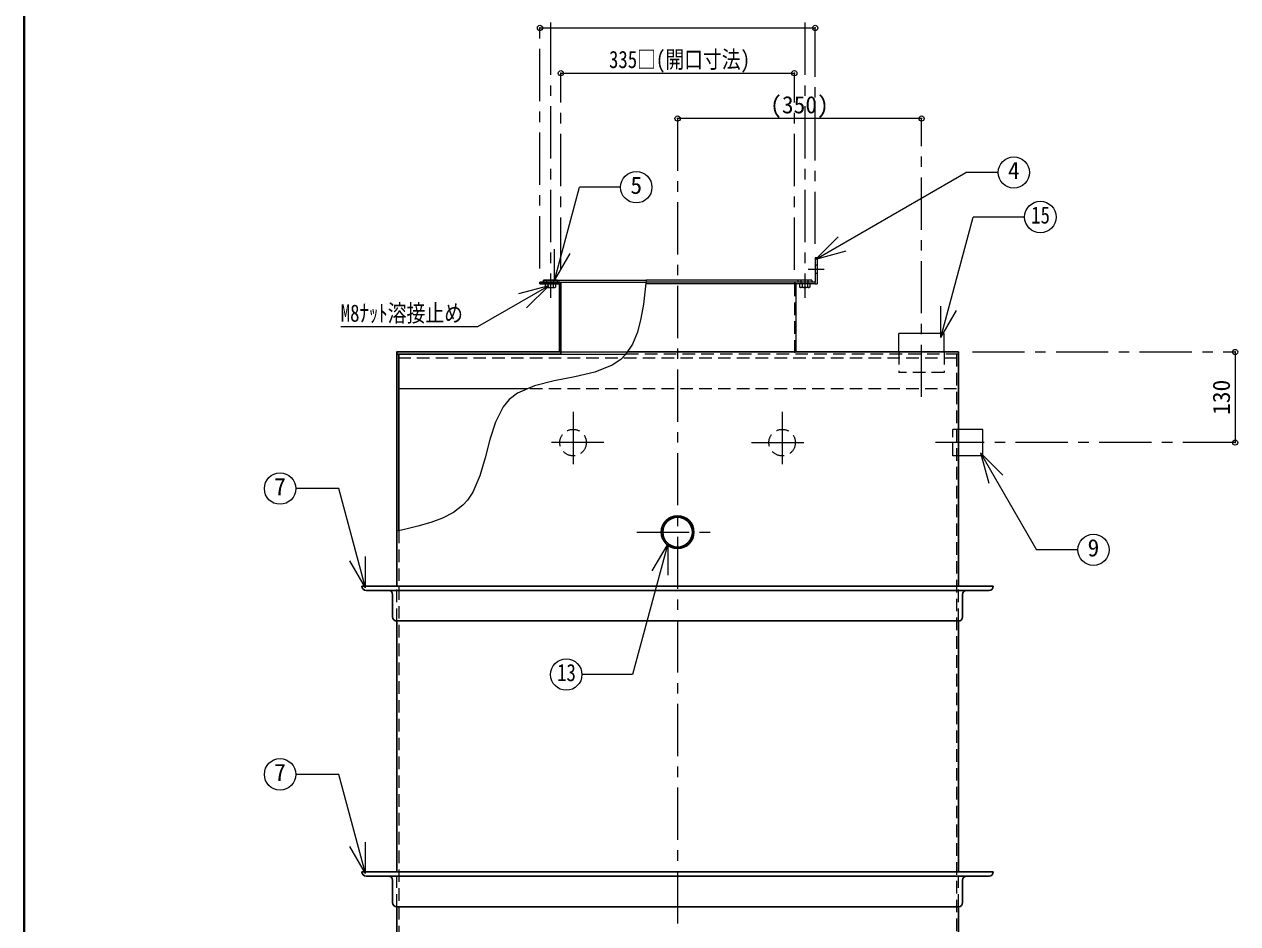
# Model space of a CAD drawing. Units: millimetres at full size, sheet at 1:15; details may follow other scales. Extents: x -3184 to 2891, y -2037 to 2178.
# Drawn here: x -3184 to -1443, y -889 to 402 of the extents above; entities that cross this region are included whole.
import ezdxf
from ezdxf.enums import TextEntityAlignment as Align

# ---------------------------------------------------------------- set-up
doc = ezdxf.new("R2010")
doc.units = ezdxf.units.MM
doc.header["$LTSCALE"] = 15
doc.header["$PDMODE"] = 32
doc.header["$PDSIZE"] = 7.5
doc.linetypes.add('CHAIN1', pattern=[8, 5, -1, 1, -1])
doc.linetypes.add('DASHED1', pattern=[1.8, 1.2, -0.6])
doc.layers.add('0-0', color=7, linetype='Continuous', lineweight=18)
doc.styles.add('ＭＳ ゴシック', font='')
doc.styles.get('ＭＳ ゴシック').set_extended_font_data('MS Gothic')

msp = doc.modelspace()

# ---------------------------------------------------------------- linework, layer by layer
at = {"layer": '0-0', "color": 1, "lineweight": 40}
msp.add_line((-3184.2, -2037.13), (-3184.2, 2177.87), dxfattribs=at)
at = {"layer": '0-0', "color": 4, "linetype": 'CHAIN1', "lineweight": 9}
for p, q in [((-2429.2, 644.47), (-2429.2, 9.37)), ((-2064.2, 644.47), (-2064.2, 9.37)), ((-2444.2, 51.87), (-2444.2, 396.87)), ((-2049.2, 86.87), (-2049.2, 396.87)), ((-2414.2, 49.87), (-2414.2, 331.87)), ((-2079.2, 49.87), (-2079.2, 331.87)), ((-2246.7, 266.87), (-2246.7, -1305.63)), ((-1896.7, -132.63), (-1896.7, 266.87)), ((-2059.2, 50.87), (-2036.2, 50.87)), ((-1823.7, -68.13), (-1446.7, -68.13)), ((-2396.7, -154.13), (-2396.7, -242.13)), ((-2096.7, -154.13), (-2096.7, -242.13)), ((-2352.7, -198.13), (-2440.7, -198.13)), ((-2140.7, -198.13), (-2052.7, -198.13)), ((-1446.7, -198.13), (-1876.7, -198.13)), ((-2305.2, -326.63), (-2188.2, -326.63))]:
    msp.add_line(p, q, dxfattribs=at)
at = {"layer": '0-0', "color": 4, "lineweight": 9}
for p, q in [((-2444.2, 396.87), (-2049.2, 396.87)), ((-2414.2, 331.87), (-2079.2, 331.87)), ((-1896.7, 266.87), (-2246.7, 266.87)), ((-2046.2, 66.87), (-2049.2, 66.87)), ((-2049.2, 66.87), (-2049.2, 31.87)), ((-2046.2, 66.87), (-2046.2, 29.87)), ((-2419.2, 34.87), (-2291.68, 34.87)), ((-2416.2, 31.87), (-2292.01, 31.87)), ((-2077.2, 28.87), (-2077.2, -68.13)), ((-2049.2, 29.87), (-2046.2, 29.87)), ((-1864.2, -41.63), (-1929.2, -41.63)), ((-1929.2, -68.13), (-1929.2, -41.63)), ((-1864.2, -68.13), (-1864.2, -41.63)), ((-2414.2, -68.13), (-2318.98, -68.13)), ((-1446.7, -68.13), (-1446.7, -198.13)), ((-2414.2, -71.13), (-2320.97, -71.13)), ((-2462.43, -121.13), (-2646.7, -121.13))]:
    msp.add_line(p, q, dxfattribs=at)
at = {"layer": '0-0'}
for p, q in [((-2048.31, 65.29), (-1833.21, 189.48)), ((-1786.77, 189.48), (-1833.21, 189.48)), ((-2423.27, 34.3), (-2387.37, 168.27)), ((-2328.5, 168.27), (-2387.37, 168.27)), ((-1868.97, -47.36), (-1822.64, 125.55)), ((-1748.7, 125.55), (-1822.64, 125.55)), ((-2048.31, 65.29), (-2016.49, 97.11)), ((-2423.27, 34.3), (-2423.27, 79.3)), ((-2423.27, 34.3), (-2400.77, 73.27)), ((-2048.31, 65.29), (-2004.85, 76.93)), ((-2054.2, 34.87), (-2291.68, 34.87)), ((-2054.2, 34.87), (-2054.2, 31.87)), ((-2431.66, 26.97), (-2534.04, -32.14)), ((-2431.66, 26.97), (-2475.13, 15.32)), ((-2431.66, 26.97), (-2463.48, -4.85)), ((-2435.45, 24.37), (-2422.95, 24.37)), ((-2432.95, 29.57), (-2432.95, 24.87)), ((-2425.45, 29.57), (-2425.45, 24.87)), ((-2049.2, 29.87), (-2292.22, 29.87)), ((-2049.2, 31.87), (-2292.01, 31.87)), ((-2057.95, 24.37), (-2070.45, 24.37)), ((-2067.95, 29.57), (-2067.95, 24.87)), ((-2060.45, 29.57), (-2060.45, 24.87)), ((-2049.2, 29.87), (-2049.2, 31.87)), ((-1868.97, -47.36), (-1868.97, -2.36)), ((-1868.97, -47.36), (-1846.47, -8.39)), ((-2534.04, -32.14), (-2730.06, -32.14)), ((-1808.7, -179.13), (-1843.7, -179.13)), ((-1808.7, -217.13), (-1808.7, -179.13)), ((-1808.7, -217.13), (-1843.7, -217.13)), ((-1811.91, -212.9), (-1800.26, -256.37)), ((-1811.91, -212.9), (-1780.09, -244.72)), ((-1811.91, -212.9), (-1731.62, -351.95)), ((-2732.61, -264.17), (-2794.63, -264.17)), ((-2694.43, -406.67), (-2732.61, -264.17)), ((-2260.96, -343.33), (-2283.46, -382.3)), ((-2260.96, -343.33), (-2260.96, -388.33)), ((-2694.43, -406.67), (-2694.43, -361.67)), ((-1672.48, -351.95), (-1731.62, -351.95)), ((-2694.43, -406.67), (-2716.93, -367.69)), ((-2732.61, -674.17), (-2794.63, -674.17)), ((-2694.43, -816.67), (-2732.61, -674.17)), ((-2694.43, -816.67), (-2716.93, -777.69)), ((-2694.43, -816.67), (-2694.43, -771.67))]:
    msp.add_line(p, q, dxfattribs=at)
at = {"layer": '0-0', "color": 4, "linetype": 'DASHED1', "lineweight": 9}
for p, q in [((-2049.2, 56.87), (-2046.2, 56.87)), ((-2434.2, 29.87), (-2434.2, 34.87)), ((-2424.2, 29.87), (-2424.2, 34.87)), ((-2074.2, 34.87), (-2074.2, 31.87)), ((-2069.2, 29.87), (-2069.2, 34.87)), ((-2059.2, 29.87), (-2059.2, 34.87)), ((-2049.2, 44.87), (-2046.2, 44.87)), ((-2079.2, 29.87), (-2079.2, -71.13)), ((-1929.2, -68.13), (-1929.2, -97.63)), ((-1864.2, -68.13), (-1864.2, -97.63)), ((-1846.7, -77.13), (-2646.7, -77.13)), ((-1864.2, -97.63), (-1929.2, -97.63)), ((-1846.7, -121.13), (-2462.43, -121.13)), ((-1851.7, -217.13), (-1851.7, -179.13)), ((-1843.7, -179.13), (-1851.7, -179.13)), ((-1843.7, -217.13), (-1851.7, -217.13))]:
    msp.add_line(p, q, dxfattribs=at)
at = {"layer": '0-0', "color": 5, "lineweight": 25}
for p, q in [((-2419.2, 34.87), (-2439.2, 34.87)), ((-2439.2, 34.87), (-2439.2, 31.87)), ((-2419.2, 34.87), (-2419.2, 31.87)), ((-2416.2, 31.87), (-2444.2, 31.87)), ((-2444.2, 31.87), (-2444.2, 29.87)), ((-2417.2, 29.87), (-2444.2, 29.87)), ((-2416.2, 28.87), (-2416.2, -68.13)), ((-2414.2, 29.87), (-2414.2, -71.13)), ((-1843.7, -68.13), (-2318.98, -68.13)), ((-1843.7, -68.13), (-1843.7, -404.13)), ((-2414.2, -71.13), (-2649.7, -71.13)), ((-2646.7, -71.13), (-2646.7, -324.63)), ((-1793.7, -404.13), (-2699.7, -404.13)), ((-1799.7, -410.13), (-2693.7, -410.13)), ((-2655.7, -448.13), (-2655.7, -416.13)), ((-1837.7, -448.13), (-1837.7, -416.13)), ((-2649.7, -454.13), (-1843.7, -454.13)), ((-2649.7, -454.13), (-2649.7, -814.13)), ((-1843.7, -454.13), (-1843.7, -814.13)), ((-1793.7, -814.13), (-2699.7, -814.13)), ((-1799.7, -820.13), (-2693.7, -820.13)), ((-2655.7, -858.13), (-2655.7, -826.13)), ((-1837.7, -858.13), (-1837.7, -826.13)), ((-2649.7, -864.13), (-1843.7, -864.13)), ((-2649.7, -864.13), (-2649.7, -1221.13)), ((-1843.7, -864.13), (-1843.7, -1221.13))]:
    msp.add_line(p, q, dxfattribs=at)
at = {"layer": '0-0', "linetype": 'DASHED1'}
for p, q in [((-1843.7, -71.13), (-2320.97, -71.13)), ((-1846.7, -71.13), (-1846.7, -1221.13)), ((-2646.7, -324.63), (-2646.7, -1221.13)), ((-2649.7, -454.13), (-2649.7, -404.13)), ((-1843.7, -454.13), (-1843.7, -404.13)), ((-2649.7, -864.13), (-2649.7, -814.13)), ((-1843.7, -864.13), (-1843.7, -814.13))]:
    msp.add_line(p, q, dxfattribs=at)
at = {"layer": '0-0'}
for points in [[(-2291.68, 34.87), (-2293.05, 22.13), (-2295.74, 0.47), (-2299.33, -20.29), (-2304.4, -39.6), (-2311.52, -56.89), (-2321.27, -71.59), (-2328.36, -78.72), (-2340.4, -86.95), (-2365.48, -96.93), (-2394, -103.6), (-2423.6, -109.33), (-2451.92, -116.47), (-2476.59, -127.4), (-2488.3, -136.41), (-2497.02, -146.8), (-2508.22, -168.63), (-2516.23, -193.75), (-2523, -220.2), (-2530.45, -246.04), (-2540.53, -269.32), (-2548.34, -280.88), (-2554.96, -287.96), (-2568.36, -298.21), (-2583.87, -306.36), (-2601.04, -312.87), (-2619.39, -318.19), (-2638.48, -322.79), (-2649.7, -325.3)], [(-2436.68, 29.57), (-2436.68, 24.87), (-2435.45, 24.37)], [(-2421.72, 29.57), (-2421.72, 24.87), (-2422.95, 24.37)], [(-2071.68, 29.57), (-2071.68, 24.87), (-2070.45, 24.37)], [(-2056.72, 29.57), (-2056.72, 24.87), (-2057.95, 24.37)], [(-2260.96, -343.33), (-2311.25, -531), (-2384.01, -531)]]:
    msp.add_lwpolyline(points, dxfattribs=at)
at = {"layer": '0-0', "color": 5, "lineweight": 25}
msp.add_lwpolyline([(-2414.2, -68.13), (-2649.7, -68.13), (-2649.7, -404.13)], dxfattribs=at)
at = {"layer": '0-0'}
for centre in [(-1764.27, 189.48), (-2306, 168.27), (-1726.2, 125.55), (-2817.13, -264.17), (-1649.98, -351.95), (-2406.51, -531), (-2817.13, -674.17)]:
    msp.add_circle(centre, 22.5, dxfattribs=at)
at = {"layer": '0-0', "color": 4, "linetype": 'DASHED1', "lineweight": 9}
for centre in [(-2396.7, -198.13), (-2096.7, -198.13)]:
    msp.add_circle(centre, 19, dxfattribs=at)
at = {"layer": '0-0', "color": 5, "lineweight": 25}
for radius in [23.5, 21.35]:
    msp.add_circle((-2246.7, -326.63), radius, dxfattribs=at)
at = {"layer": '0-0'}
for centre, radius, start, end in [((-2436.38, 29.57), 0.3, 90, 180), ((-2435.69, 32.02), 7.65, 271.74524, 290.89913), ((-2433.25, 29.57), 0.3, 0, 90), ((-2432.65, 29.57), 0.3, 90, 180), ((-2429.2, 38.7), 14.33, 254.82182, 285.17818), ((-2425.75, 29.57), 0.3, 0, 90), ((-2425.15, 29.57), 0.3, 90, 180), ((-2422.72, 32.02), 7.65, 249.10087, 268.25476), ((-2422.02, 29.57), 0.3, 0, 90), ((-2071.38, 29.57), 0.3, 90, 180), ((-2070.69, 32.02), 7.65, 271.74524, 290.89913), ((-2068.25, 29.57), 0.3, 0, 90), ((-2067.65, 29.57), 0.3, 90, 180), ((-2064.2, 38.7), 14.33, 254.82182, 285.17818), ((-2060.75, 29.57), 0.3, 0, 90), ((-2060.15, 29.57), 0.3, 90, 180), ((-2057.72, 32.02), 7.65, 249.10087, 268.25476), ((-2057.02, 29.57), 0.3, 0, 90)]:
    msp.add_arc(centre, radius, start, end, dxfattribs=at)
at = {"layer": '0-0', "color": 5, "lineweight": 25}
for centre, radius, start, end in [((-2417.2, 28.87), 1, 0, 90), ((-2416.2, 29.87), 2, 0, 90), ((-2693.7, -404.13), 6, 180, 270), ((-2661.7, -416.13), 6, 0, 90), ((-1831.7, -416.13), 6, 90, 180), ((-1799.7, -404.13), 6, 270, 0), ((-2649.7, -448.13), 6, 180, 270), ((-1843.7, -448.13), 6, 270, 0), ((-2693.7, -814.13), 6, 180, 270), ((-1799.7, -814.13), 6, 270, 0), ((-2661.7, -826.13), 6, 0, 90), ((-1831.7, -826.13), 6, 90, 180), ((-2649.7, -858.13), 6, 180, 270), ((-1843.7, -858.13), 6, 270, 0)]:
    msp.add_arc(centre, radius, start, end, dxfattribs=at)
at = {"layer": '0-0', "color": 4, "linetype": 'DASHED1', "lineweight": 9}
msp.add_arc((-2077.2, 29.87), 2, 90, 180, dxfattribs=at)
at = {"layer": '0-0', "color": 4, "lineweight": 9}
msp.add_arc((-2076.2, 28.87), 1, 90, 180, dxfattribs=at)
at = {"layer": '0-0', "color": 1}
for p in [(-2444.2, 396.87), (-2049.2, 396.87), (-2414.2, 331.87), (-2079.2, 331.87), (-2246.7, 266.87), (-1896.7, 266.87), (-1446.7, -68.13), (-1446.7, -198.13)]:
    msp.add_point(p, dxfattribs=at)

# ---------------------------------------------------------------- texts
at = {"layer": '0-0', "style": 'ＭＳ ゴシック', "width": 0.8}
for s, p in [('335□(開口寸法)', (-2345.14, 331.87)), ('15', (-1739.33, 108.67)), ('M8ﾅｯﾄ溶接止め', (-2730.06, -32.14)), ('13', (-2419.64, -547.88))]:
    msp.add_text(s, height=24.74, dxfattribs=at).set_placement(p, align=Align.BOTTOM_LEFT)
at = {"layer": '0-0', "style": 'ＭＳ ゴシック'}
for s, p in [('(350)', (-2113.89, 266.87)), ('4', (-1772.71, 172.6)), ('5', (-2314.44, 151.39)), ('7', (-2825.57, -281.05)), ('9', (-1658.42, -368.83)), ('7', (-2825.57, -691.05))]:
    msp.add_text(s, height=24.74, dxfattribs=at).set_placement(p, align=Align.BOTTOM_LEFT)
msp.add_text('130', height=24.74, rotation=90, dxfattribs=at).set_placement((-1446.7, -158.44), align=Align.BOTTOM_LEFT)

doc.saveas('drawing.dxf')
